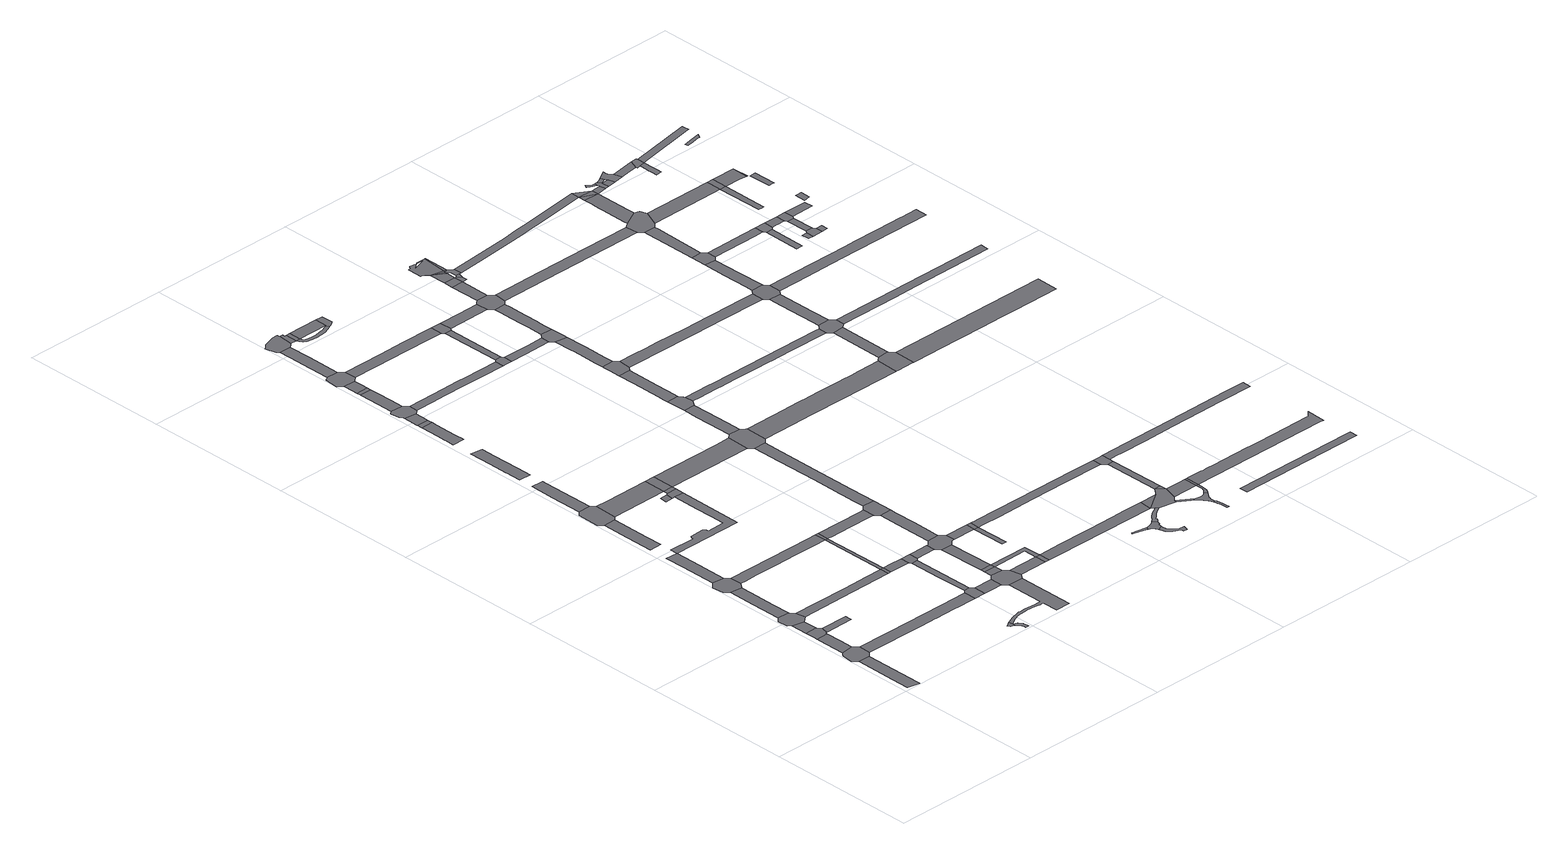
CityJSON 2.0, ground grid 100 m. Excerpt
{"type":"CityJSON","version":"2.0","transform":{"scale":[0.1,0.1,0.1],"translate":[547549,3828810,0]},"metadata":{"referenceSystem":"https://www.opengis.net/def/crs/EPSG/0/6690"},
"CityObjects":{
"road1":{"type":"Road","attributes":{"RoadStructureAttribute.sectionType":"1"},"geometry":[{"type":"MultiSurface","lod":"1","boundaries":[[[0,1,2,3,4,5,6,7]]]}]},
"road2":{"type":"Road","geometry":[{"type":"MultiSurface","lod":"1","boundaries":[[[8,9,10,11,12,13,14,15,16,3,2,17,18]]]}]},
"road3":{"type":"Road","attributes":{"RoadStructureAttribute.sectionType":"1"},"geometry":[{"type":"MultiSurface","lod":"1","boundaries":[[[19,20,21,10,9,22,23]]]}]},
"road4":{"type":"Road","geometry":[{"type":"MultiSurface","lod":"1","boundaries":[[[24,25,26,19,23,27,28,29,30,31]]]}]},
"road5":{"type":"Road","attributes":{"RoadStructureAttribute.sectionType":"1"},"geometry":[{"type":"MultiSurface","lod":"1","boundaries":[[[32,24,31,33]]]}]},
"road6":{"type":"Road","geometry":[{"type":"MultiSurface","lod":"1","boundaries":[[[34,35,36,37,38,39,40,32,33,41,42,43,44,45,46,47]]]}]},
"road7":{"type":"Road","attributes":{"RoadStructureAttribute.sectionType":"1"},"geometry":[{"type":"MultiSurface","lod":"1","boundaries":[[[48,49,34,47,50,51,52]]]}]},
"road8":{"type":"Road","geometry":[{"type":"MultiSurface","lod":"1","boundaries":[[[53,54,55,29,28]]]}]},
"road9":{"type":"Road","geometry":[{"type":"MultiSurface","lod":"1","boundaries":[[[56,57,58,59,60,61,48,52,62,63,64]]]}]},
"road10":{"type":"Road","attributes":{"RoadStructureAttribute.sectionType":"1"},"geometry":[{"type":"MultiSurface","lod":"1","boundaries":[[[65,66,56,64,67,68]]]}]},
"road11":{"type":"Road","attributes":{"RoadStructureAttribute.sectionType":"1"},"geometry":[{"type":"MultiSurface","lod":"1","boundaries":[[[69,70,71,72,73,18,17,74,75,76,77,78,79,80,81,82,83]]]}]},
"road12":{"type":"Road","attributes":{"RoadStructureAttribute.sectionType":"1"},"geometry":[{"type":"MultiSurface","lod":"1","boundaries":[[[84,85,86,87,88,89,90]]]}]},
"road13":{"type":"Road","attributes":{"RoadStructureAttribute.sectionType":"1"},"geometry":[{"type":"MultiSurface","lod":"1","boundaries":[[[91,92,93,44,43,94,95,96]]]}]},
"road14":{"type":"Road","geometry":[{"type":"MultiSurface","lod":"1","boundaries":[[[97,98,99,100,86,85,101,102,103]]]}]},
"road15":{"type":"Road","attributes":{"RoadStructureAttribute.sectionType":"1"},"geometry":[{"type":"MultiSurface","lod":"1","boundaries":[[[104,63,62,105,106,107,108,109,110,111]]]}]},
"road16":{"type":"Road","attributes":{"RoadStructureAttribute.sectionType":"1"},"geometry":[{"type":"MultiSurface","lod":"1","boundaries":[[[112,113,97,103,114,115]]]}]},
"road17":{"type":"Road","geometry":[{"type":"MultiSurface","lod":"1","boundaries":[[[116,117,118,119,120,121,122]]]}]},
"road18":{"type":"Road","attributes":{"RoadStructureAttribute.sectionType":"1"},"geometry":[{"type":"MultiSurface","lod":"1","boundaries":[[[123,124,125,126,127,128,129,130,131,132,122,121,133,134,135,136,137,138,139,140,141,142]]]}]},
"road19":{"type":"Road","attributes":{"RoadStructureAttribute.sectionType":"1"},"geometry":[{"type":"MultiSurface","lod":"1","boundaries":[[[143,144,145,146,147,148,149,150,151,152,153,68,154,155]]]}]},
"road20":{"type":"Road","attributes":{"RoadStructureAttribute.sectionType":"1"},"geometry":[{"type":"MultiSurface","lod":"1","boundaries":[[[156,157,158,159,160,161,162,163,164,165]]]}]},
"road21":{"type":"Road","attributes":{"RoadStructureAttribute.sectionType":"1"},"geometry":[{"type":"MultiSurface","lod":"1","boundaries":[[[166,102,101,167,168]]]}]},
"road22":{"type":"Road","geometry":[{"type":"MultiSurface","lod":"1","boundaries":[[[96,95,169,170]]]}]},
"road23":{"type":"Road","geometry":[{"type":"MultiSurface","lod":"1","boundaries":[[[171,172,83,82,173,174]]]}]},
"road24":{"type":"Road","attributes":{"RoadStructureAttribute.sectionType":"1"},"geometry":[{"type":"MultiSurface","lod":"1","boundaries":[[[175,176,177,178,179,180,181,182,183,184,185,186,187,188,189,190,191,116,122,192,193,194,195,196,197,198,199,200,201,202,203,204,205,206,207,208,209,210,211]]]}]},
"road25":{"type":"Road","attributes":{"RoadStructureAttribute.sectionType":"1"},"geometry":[{"type":"MultiSurface","lod":"1","boundaries":[[[110,96,170,212]]]}]},
"road26":{"type":"Road","attributes":{"RoadStructureAttribute.sectionType":"1"},"geometry":[{"type":"MultiSurface","lod":"1","boundaries":[[[213,214,170,169,215,216,217]]]}]},
"road27":{"type":"Road","geometry":[{"type":"MultiSurface","lod":"1","boundaries":[[[218,219,220,221]]]}]},
"road28":{"type":"Road","attributes":{"RoadStructureAttribute.sectionType":"1"},"geometry":[{"type":"MultiSurface","lod":"1","boundaries":[[[222,223,224,225,226,227,228,229,230,231,232]]]}]},
"road29":{"type":"Road","attributes":{"RoadStructureAttribute.sectionType":"1"},"geometry":[{"type":"MultiSurface","lod":"1","boundaries":[[[233,234,172,171,235,236]]]}]},
"road30":{"type":"Road","attributes":{"RoadStructureAttribute.sectionType":"1"},"geometry":[{"type":"MultiSurface","lod":"1","boundaries":[[[174,173,237,238,239,240]]]}]},
"road31":{"type":"Road","geometry":[{"type":"MultiSurface","lod":"1","boundaries":[[[241,222,232,242]]]}]},
"road32":{"type":"Road","geometry":[{"type":"MultiSurface","lod":"1","boundaries":[[[111,110,212,243]]]}]},
"road33":{"type":"Road","attributes":{"RoadStructureAttribute.sectionType":"1"},"geometry":[{"type":"MultiSurface","lod":"1","boundaries":[[[244,245,241,242,246,247]]]}]},
"road34":{"type":"Road","geometry":[{"type":"MultiSurface","lod":"1","boundaries":[[[248,218,221,143,155,249]]]}]},
"road35":{"type":"Road","attributes":{"RoadStructureAttribute.sectionType":"1"},"geometry":[{"type":"MultiSurface","lod":"1","boundaries":[[[167,248,249,250]]]}]},
"road36":{"type":"Road","geometry":[{"type":"MultiSurface","lod":"1","boundaries":[[[217,216,233,236,251,252]]]}]},
"road37":{"type":"Road","geometry":[{"type":"MultiSurface","lod":"1","boundaries":[[[253,254,255,256,257,258,259,244,247,260,261,262,263,264,265,266,267]]]}]},
"road38":{"type":"Road","geometry":[{"type":"MultiSurface","lod":"1","boundaries":[[[168,167,250,268]]]}]},
"road39":{"type":"Road","attributes":{"RoadStructureAttribute.sectionType":"1"},"geometry":[{"type":"MultiSurface","lod":"1","boundaries":[[[269,270,271,253,267,272,273,274]]]}]},
"road40":{"type":"Road","geometry":[{"type":"MultiSurface","lod":"1","boundaries":[[[275,276,240,239,277,175,211,278,279,280,281]]]}]},
"road41":{"type":"Road","geometry":[{"type":"MultiSurface","lod":"1","boundaries":[[[282,269,274,283]]]}]},
"road42":{"type":"Road","attributes":{"RoadStructureAttribute.sectionType":"1"},"geometry":[{"type":"MultiSurface","lod":"1","boundaries":[[[284,252,251,285,286]]]}]},
"road43":{"type":"Road","attributes":{"RoadStructureAttribute.sectionType":"1"},"geometry":[{"type":"MultiSurface","lod":"1","boundaries":[[[287,288,289,275,281]]]}]},
"road44":{"type":"Road","geometry":[{"type":"MultiSurface","lod":"1","boundaries":[[[290,291,282,283,292,293]]]}]},
"road45":{"type":"Road","geometry":[{"type":"MultiSurface","lod":"1","boundaries":[[[294,295,289,288]]]}]},
"road46":{"type":"Road","geometry":[{"type":"MultiSurface","lod":"1","boundaries":[[[296,297,298,299,300,301,302,303,304,305,290,293,306,307,308,309]]]}]},
"road47":{"type":"Road","attributes":{"RoadStructureAttribute.sectionType":"1"},"geometry":[{"type":"MultiSurface","lod":"1","boundaries":[[[310,311,243,212,312,313,314,315,316,317]]]}]},
"road48":{"type":"Road","attributes":{"RoadStructureAttribute.sectionType":"1"},"geometry":[{"type":"MultiSurface","lod":"1","boundaries":[[[318,295,294,319]]]}]},
"road49":{"type":"Road","attributes":{"RoadStructureAttribute.sectionType":"1"},"geometry":[{"type":"MultiSurface","lod":"1","boundaries":[[[320,321,322,323,296,309,324,325,326]]]}]},
"road50":{"type":"Road","geometry":[{"type":"MultiSurface","lod":"1","boundaries":[[[327,328,329,330,286,285,331,332,318,319,333,334,335,336,337,338,339]]]}]},
"road51":{"type":"Road","attributes":{"RoadStructureAttribute.sectionType":"1"},"geometry":[{"type":"MultiSurface","lod":"1","boundaries":[[[279,278,340,341]]]}]},
"road52":{"type":"Road","attributes":{"RoadStructureAttribute.sectionType":"1"},"geometry":[{"type":"MultiSurface","lod":"1","boundaries":[[[342,294,288,343,341,344]]]}]},
"road53":{"type":"Road","geometry":[{"type":"MultiSurface","lod":"1","boundaries":[[[345,346,347,348,349,350,320,326,351,352,353]]]}]},
"road54":{"type":"Road","attributes":{"RoadStructureAttribute.sectionType":"1"},"geometry":[{"type":"MultiSurface","lod":"1","boundaries":[[[354,355,327,339,356,357,358,359,360]]]}]},
"road55":{"type":"Road","attributes":{"RoadStructureAttribute.sectionType":"1"},"geometry":[{"type":"MultiSurface","lod":"1","boundaries":[[[361,268,250,362,363]]]}]},
"road56":{"type":"Road","geometry":[{"type":"MultiSurface","lod":"1","boundaries":[[[344,341,340,364]]]}]},
"road57":{"type":"Road","geometry":[{"type":"MultiSurface","lod":"1","boundaries":[[[365,317,316,354,360,366,367]]]}]},
"road58":{"type":"Road","attributes":{"RoadStructureAttribute.sectionType":"1"},"geometry":[{"type":"MultiSurface","lod":"1","boundaries":[[[368,369,353,352,370,371]]]}]},
"road59":{"type":"Road","attributes":{"RoadStructureAttribute.sectionType":"1"},"geometry":[{"type":"MultiSurface","lod":"1","boundaries":[[[337,336,372,373,374]]]}]},
"road60":{"type":"Road","attributes":{"RoadStructureAttribute.sectionType":"1"},"geometry":[{"type":"MultiSurface","lod":"1","boundaries":[[[375,376,377,378,264,263,379,380,381,382,383,384,385]]]}]},
"road61":{"type":"Road","geometry":[{"type":"MultiSurface","lod":"1","boundaries":[[[371,370,386,387]]]}]},
"road62":{"type":"Road","geometry":[{"type":"MultiSurface","lod":"1","boundaries":[[[388,389,390,373]]]}]},
"road63":{"type":"Road","geometry":[{"type":"MultiSurface","lod":"1","boundaries":[[[374,373,390,391]]]}]},
"road64":{"type":"Road","attributes":{"RoadStructureAttribute.sectionType":"1"},"geometry":[{"type":"MultiSurface","lod":"1","boundaries":[[[370,392,393,394,395,396,397,398,399,400,401,402,403,404,405,406,407,408,409,410,386]]]}]},
"road65":{"type":"Road","attributes":{"RoadStructureAttribute.sectionType":"1"},"geometry":[{"type":"MultiSurface","lod":"1","boundaries":[[[387,386,411,412]]]}]},
"road66":{"type":"Road","attributes":{"RoadStructureAttribute.sectionType":"1"},"geometry":[{"type":"MultiSurface","lod":"1","boundaries":[[[413,414,415,416,417,418,419,365,367,420,421,422,423,424,425]]]}]},
"road67":{"type":"Road","attributes":{"RoadStructureAttribute.sectionType":"1"},"geometry":[{"type":"MultiSurface","lod":"1","boundaries":[[[426,427,428,307,306,429,430,431,432,433,434]]]}]},
"road68":{"type":"Road","geometry":[{"type":"MultiSurface","lod":"1","boundaries":[[[412,411,401,400,435,436,437,438]]]}]},
"road69":{"type":"Road","geometry":[{"type":"MultiSurface","lod":"1","boundaries":[[[439,440,363,362,441,413,425,442,443,444,445,446]]]}]},
"road70":{"type":"Road","geometry":[{"type":"MultiSurface","lod":"1","boundaries":[[[447,448,385,384,449,450,451]]]}]},
"road71":{"type":"Road","attributes":{"RoadStructureAttribute.sectionType":"1"},"geometry":[{"type":"MultiSurface","lod":"1","boundaries":[[[452,453,454,455,456,457,458,459,460,344,364,461,462,463]]]}]},
"road72":{"type":"Road","attributes":{"RoadStructureAttribute.sectionType":"1"},"geometry":[{"type":"MultiSurface","lod":"1","boundaries":[[[464,465,466,467,468,469,439,446]]]}]},
"road73":{"type":"Road","attributes":{"RoadStructureAttribute.sectionType":"1"},"geometry":[{"type":"MultiSurface","lod":"1","boundaries":[[[470,448,447,471]]]}]},
"road74":{"type":"Road","geometry":[{"type":"MultiSurface","lod":"1","boundaries":[[[472,473,474,475,476,467,466,477,478,479]]]}]},
"road75":{"type":"Road","geometry":[{"type":"MultiSurface","lod":"1","boundaries":[[[480,481,482,483,484,485,486,487,488]]]}]},
"road76":{"type":"Road","geometry":[{"type":"MultiSurface","lod":"1","boundaries":[[[434,433,489,470,471,490,491]]]}]},
"road77":{"type":"Road","attributes":{"RoadStructureAttribute.sectionType":"1"},"geometry":[{"type":"MultiSurface","lod":"1","boundaries":[[[492,493,494,495,475,474,496,497,498]]]}]},
"road78":{"type":"Road","attributes":{"RoadStructureAttribute.sectionType":"1"},"geometry":[{"type":"MultiSurface","lod":"1","boundaries":[[[499,451,450,500,501,502]]]}]},
"road79":{"type":"Road","attributes":{"RoadStructureAttribute.sectionType":"1"},"geometry":[{"type":"MultiSurface","lod":"1","boundaries":[[[503,504,505,506,391,390,507,508,509,510,511,512,513]]]}]},
"road80":{"type":"Road","geometry":[{"type":"MultiSurface","lod":"1","boundaries":[[[514,515,516,488,487,517,518,519,520,521,522,523]]]}]},
"road81":{"type":"Road","attributes":{"RoadStructureAttribute.sectionType":"1"},"geometry":[{"type":"MultiSurface","lod":"1","boundaries":[[[524,525,526,527,528,529,530,531,532,533,520,519]]]}]},
"road82":{"type":"Road","geometry":[{"type":"MultiSurface","lod":"1","boundaries":[[[534,535,536,492,498,537,538,539,540]]]}]},
"road83":{"type":"Road","attributes":{"RoadStructureAttribute.sectionType":"1"},"geometry":[{"type":"MultiSurface","lod":"1","boundaries":[[[541,542,543,544,545,546,534,540,547,548,549,550,551,552]]]}]},
"road84":{"type":"Road","attributes":{"RoadStructureAttribute.sectionType":"1"},"geometry":[{"type":"MultiSurface","lod":"1","boundaries":[[[553,491,490,554,555,556]]]}]},
"road85":{"type":"Road","attributes":{"RoadStructureAttribute.sectionType":"1"},"geometry":[{"type":"MultiSurface","lod":"1","boundaries":[[[557,558,559,560,561,514,523,562,563,564,565,566,567,568,569]]]}]},
"road86":{"type":"Road","geometry":[{"type":"MultiSurface","lod":"1","boundaries":[[[570,571,502,501,572,541,552,573,574,575]]]}]},
"road87":{"type":"Road","attributes":{"RoadStructureAttribute.sectionType":"1"},"geometry":[{"type":"MultiSurface","lod":"1","boundaries":[[[576,577,463,462]]]}]},
"road88":{"type":"Road","attributes":{"RoadStructureAttribute.sectionType":"1"},"geometry":[{"type":"MultiSurface","lod":"1","boundaries":[[[578,579,580,581,582,583,584,585,586,587,588,589,590,591,570,575]]]}]},
"road89":{"type":"Road","geometry":[{"type":"MultiSurface","lod":"1","boundaries":[[[592,593,576,462,557,569,594,595,596,597]]]}]},
"road90":{"type":"Road","attributes":{"RoadStructureAttribute.sectionType":"1"},"geometry":[{"type":"MultiSurface","lod":"1","boundaries":[[[598,599,600,601,602,603,604,605,606,607,608,443,442,609,610,611,612,613]]]}]},
"road91":{"type":"Road","geometry":[{"type":"MultiSurface","lod":"1","boundaries":[[[614,615,616,556,555,617,584,583,618,619,620,621]]]}]},
"road92":{"type":"Road","attributes":{"RoadStructureAttribute.sectionType":"1"},"geometry":[{"type":"MultiSurface","lod":"1","boundaries":[[[622,623,595,594,624,625,626,627]]]}]},
"road93":{"type":"Road","attributes":{"RoadStructureAttribute.sectionType":"1"},"geometry":[{"type":"MultiSurface","lod":"1","boundaries":[[[628,614,621,629]]]}]},
"road94":{"type":"Road","attributes":{"RoadStructureAttribute.sectionType":"1"},"geometry":[{"type":"MultiSurface","lod":"1","boundaries":[[[592,597,630]]]}]},
"road95":{"type":"Road","geometry":[{"type":"MultiSurface","lod":"1","boundaries":[[[631,632,633,634,635,636,637,638,639,640,641,642]]]}]},
"road96":{"type":"Road","attributes":{"RoadStructureAttribute.sectionType":"1"},"geometry":[{"type":"MultiSurface","lod":"1","boundaries":[[[643,628,629,644]]]}]},
"road97":{"type":"Road","geometry":[{"type":"MultiSurface","lod":"1","boundaries":[[[645,646,647]]]}]},
"road98":{"type":"Road","geometry":[{"type":"MultiSurface","lod":"1","boundaries":[[[648,649,650,651,652,653,654,655,627,626,656,657,658,659,660,661,642,641,662,663,664,665,666,667,668,669]]]}]},
"road99":{"type":"Road","geometry":[{"type":"MultiSurface","lod":"1","boundaries":[[[646,670,647]]]}]},
"road100":{"type":"Road","attributes":{"RoadStructureAttribute.sectionType":"1"},"geometry":[{"type":"MultiSurface","lod":"1","boundaries":[[[646,643,644,671,670]]]}]},
"road101":{"type":"Road","attributes":{"RoadStructureAttribute.sectionType":"1"},"geometry":[{"type":"MultiSurface","lod":"1","boundaries":[[[672,592,630,673]]]}]},
"road102":{"type":"Road","attributes":{"RoadStructureAttribute.sectionType":"1"},"geometry":[{"type":"MultiSurface","lod":"1","boundaries":[[[674,675,597,596,676,677]]]}]},
"road103":{"type":"Road","attributes":{"RoadStructureAttribute.sectionType":"1"},"geometry":[{"type":"MultiSurface","lod":"1","boundaries":[[[670,671,678]]]}]},
"road104":{"type":"Road","attributes":{"RoadStructureAttribute.sectionType":"1"},"geometry":[{"type":"MultiSurface","lod":"1","boundaries":[[[679,680,681,479,478,682,683,684,685,686,687,688,689,690,691,692,693,694]]]}]},
"road105":{"type":"Road","attributes":{"RoadStructureAttribute.sectionType":"1"},"geometry":[{"type":"MultiSurface","lod":"1","boundaries":[[[647,670,678,695]]]}]},
"road106":{"type":"Road","geometry":[{"type":"MultiSurface","lod":"1","boundaries":[[[696,697,698,699,700,701,702,703,704,705,706,645,647,695],[707,708,709,699]]]}]},
"road107":{"type":"Road","attributes":{"RoadStructureAttribute.sectionType":"1"},"geometry":[{"type":"MultiSurface","lod":"1","boundaries":[[[710,644,711,712,713]]]}]},
"road108":{"type":"Road","attributes":{"RoadStructureAttribute.sectionType":"1"},"geometry":[{"type":"MultiSurface","lod":"1","boundaries":[[[714,710,713,715]]]}]},
"road109":{"type":"Road"},
"road110":{"type":"Road","geometry":[{"type":"MultiSurface","lod":"1","boundaries":[[[716,513,512,672,673,717,718]]]}]},
"road111":{"type":"Road","attributes":{"RoadStructureAttribute.sectionType":"1"},"geometry":[{"type":"MultiSurface","lod":"1","boundaries":[[[676,719,720,721,722,723,724,648,669,725,726,727,728,729,730,731,732]]]}]},
"road112":{"type":"Road","attributes":{"RoadStructureAttribute.sectionType":"1"},"geometry":[{"type":"MultiSurface","lod":"1","boundaries":[[[695,678,733,734,735]]]}]},
"road113":{"type":"Road","geometry":[{"type":"MultiSurface","lod":"1","boundaries":[[[733,678,736,714,715,737,738]]]}]},
"road114":{"type":"Road","geometry":[{"type":"MultiSurface","lod":"1","boundaries":[[[739,696,695,735,734,733]]]}]},
"road115":{"type":"Road","geometry":[{"type":"MultiSurface","lod":"1","boundaries":[[[677,676,732,740]]]}]},
"road116":{"type":"Road","attributes":{"RoadStructureAttribute.sectionType":"1"},"geometry":[{"type":"MultiSurface","lod":"1","boundaries":[[[741,742,743,744,745,746,747,538,537,748,749,750,751,752,753,754,755,756]]]}]},
"road117":{"type":"Road","geometry":[{"type":"MultiSurface","lod":"1","boundaries":[[[757,758,759,760,613,612,761,762,763,764,765,766]]]}]},
"road118":{"type":"Road","attributes":{"RoadStructureAttribute.sectionType":"1"},"geometry":[{"type":"MultiSurface","lod":"1","boundaries":[[[767,768,769,620,619,770,771,772]]]}]},
"road119":{"type":"Road","attributes":{"RoadStructureAttribute.sectionType":"1"},"geometry":[{"type":"MultiSurface","lod":"1","boundaries":[[[773,774,759,758]]]}]},
"road120":{"type":"Road","attributes":{"RoadStructureAttribute.sectionType":"1"},"geometry":[{"type":"MultiSurface","lod":"1","boundaries":[[[775,776,777,778,779,780]]]}]},
"road121":{"type":"Road","geometry":[{"type":"MultiSurface","lod":"1","boundaries":[[[781,782,694,693,783,774,773,784,785,786,787]]]}]},
"road122":{"type":"Road","attributes":{"RoadStructureAttribute.sectionType":"1"},"geometry":[{"type":"MultiSurface","lod":"1","boundaries":[[[788,789,790,791,792,793,794,795,796,797,798,799,800,801,802,803,804,805,806,807,740,732,808,809]]]}]},
"road123":{"type":"Road","attributes":{"RoadStructureAttribute.sectionType":"1"},"geometry":[{"type":"MultiSurface","lod":"1","boundaries":[[[810,811,812,813,814,815,816,817,818,819,738,737]]]}]},
"road124":{"type":"Road","attributes":{"RoadStructureAttribute.sectionType":"1"},"geometry":[{"type":"MultiSurface","lod":"1","boundaries":[[[820,821,822,718,717,823,824,825,826,827,828,829,830,831]]]}]},
"road125":{"type":"Road","attributes":{"RoadStructureAttribute.sectionType":"1"},"geometry":[{"type":"MultiSurface","lod":"1","boundaries":[[[832,833,834,835,781,787,836,837]]]}]},
"road126":{"type":"Road","geometry":[{"type":"MultiSurface","lod":"1","boundaries":[[[838,756,755,839,832,837,840,841,842]]]}]},
"road127":{"type":"Road","attributes":{"RoadStructureAttribute.sectionType":"1"},"geometry":[{"type":"MultiSurface","lod":"1","boundaries":[[[843,844,845,838,842,846,847]]]}]},
"road128":{"type":"Road","geometry":[{"type":"MultiSurface","lod":"1","boundaries":[[[848,849,850,851,843,847,852,853]]]}]},
"road129":{"type":"Road","attributes":{"RoadStructureAttribute.sectionType":"1"},"geometry":[{"type":"MultiSurface","lod":"1","boundaries":[[[854,855,856,851,850,857,858]]]}]},
"road130":{"type":"Road","attributes":{"RoadStructureAttribute.sectionType":"1"},"geometry":[{"type":"MultiSurface","lod":"1","boundaries":[[[766,765,859,860,861,862,863,864,865,866]]]}]},
"road131":{"type":"Road","geometry":[{"type":"MultiSurface","lod":"1","boundaries":[[[867,868,869,870,772,771,871,854,858,872,873,874]]]}]},
"road132":{"type":"Road","attributes":{"RoadStructureAttribute.sectionType":"1"},"geometry":[{"type":"MultiSurface","lod":"1","boundaries":[[[875,876,877,878,879,880,869,868,881,882]]]}]},
"road133":{"type":"Road","attributes":{"RoadStructureAttribute.sectionType":"1"},"geometry":[{"type":"MultiSurface","lod":"1","boundaries":[[[883,884,853,852,885,886,887]]]}]},
"road134":{"type":"Road","geometry":[{"type":"MultiSurface","lod":"1","boundaries":[[[888,875,882]]]}]},
"road135":{"type":"Road","attributes":{"RoadStructureAttribute.sectionType":"1"},"geometry":[{"type":"MultiSurface","lod":"1","boundaries":[[[889,888,882,890]]]}]},
"road136":{"type":"Road","geometry":[{"type":"MultiSurface","lod":"1","boundaries":[[[815,889,890]]]}]},
"road137":{"type":"Road","attributes":{"RoadStructureAttribute.sectionType":"1"},"geometry":[{"type":"MultiSurface","lod":"1","boundaries":[[[891,786,785,892,893,894,895,896]]]}]},
"road138":{"type":"Road","attributes":{"RoadStructureAttribute.sectionType":"1"},"geometry":[{"type":"MultiSurface","lod":"1","boundaries":[[[897,898,890,882,899,900]]]}]},
"road139":{"type":"Road","geometry":[{"type":"MultiSurface","lod":"1","boundaries":[[[901,902,903,904,905,906,907,908,909,910]]]}]},
"road140":{"type":"Road","attributes":{"RoadStructureAttribute.sectionType":"1"},"geometry":[{"type":"MultiSurface","lod":"1","boundaries":[[[911,912,913,914]]]}]},
"road141":{"type":"Road","geometry":[{"type":"MultiSurface","lod":"1","boundaries":[[[915,910,909,916,897,900,917,918,919]]]}]},
"road142":{"type":"Road","geometry":[{"type":"MultiSurface","lod":"1","boundaries":[[[920,921,922,915,919,923,924,925,926]]]}]},
"road143":{"type":"Road","geometry":[{"type":"MultiSurface","lod":"1","boundaries":[[[927,887,886,911,914,928,929]]]}]},
"road144":{"type":"Road","attributes":{"RoadStructureAttribute.sectionType":"1"},"geometry":[{"type":"MultiSurface","lod":"1","boundaries":[[[930,931,918,917,932]]]}]},
"road145":{"type":"Road","attributes":{"RoadStructureAttribute.sectionType":"1"},"geometry":[{"type":"MultiSurface","lod":"1","boundaries":[[[874,873,933,934,935,936,937,938]]]}]},
"road146":{"type":"Road","attributes":{"RoadStructureAttribute.sectionType":"1"},"geometry":[{"type":"MultiSurface","lod":"1","boundaries":[[[939,940,941,942,943,944,945,946,947,948,841,840,949,950,951,952,953]]]}]},
"road147":{"type":"Road","geometry":[{"type":"MultiSurface","lod":"1","boundaries":[[[954,955,956,957]]]}]},
"road148":{"type":"Road","geometry":[{"type":"MultiSurface","lod":"1","boundaries":[[[958,959,960,920,926,930,932,961,962]]]}]},
"road149":{"type":"Road","attributes":{"RoadStructureAttribute.sectionType":"1"},"geometry":[{"type":"MultiSurface","lod":"1","boundaries":[[[929,928,963,964,965,966]]]}]},
"road150":{"type":"Road","geometry":[{"type":"MultiSurface","lod":"1","boundaries":[[[967,968,954,957,969,970]]]}]},
"road151":{"type":"Road","attributes":{"RoadStructureAttribute.sectionType":"1"},"geometry":[{"type":"MultiSurface","lod":"1","boundaries":[[[971,972,968,967]]]}]},
"road152":{"type":"Road","attributes":{"RoadStructureAttribute.sectionType":"1"},"geometry":[{"type":"MultiSurface","lod":"1","boundaries":[[[973,974,970,969]]]}]},
"road153":{"type":"Road","geometry":[{"type":"MultiSurface","lod":"1","boundaries":[[[966,965,972,971,975,976]]]}]},
"road154":{"type":"Road","attributes":{"RoadStructureAttribute.sectionType":"1"},"geometry":[{"type":"MultiSurface","lod":"1","boundaries":[[[977,962,961,978,979]]]}]},
"road155":{"type":"Road","attributes":{"RoadStructureAttribute.sectionType":"1"},"geometry":[{"type":"MultiSurface","lod":"1","boundaries":[[[935,980,981,982,983]]]}]},
"road156":{"type":"Road","geometry":[{"type":"MultiSurface","lod":"1","boundaries":[[[984,985,986,987,988,989,990,991,992,993]]]}]},
"road157":{"type":"Road","geometry":[{"type":"MultiSurface","lod":"1","boundaries":[[[994,977,979,995,993,992,996]]]}]},
"road158":{"type":"Road","attributes":{"RoadStructureAttribute.sectionType":"1"},"geometry":[{"type":"MultiSurface","lod":"1","boundaries":[[[997,976,975,998,999]]]}]},
"road159":{"type":"Road","geometry":[{"type":"MultiSurface","lod":"1","boundaries":[[[938,937,936,935,983,1000]]]}]},
"road160":{"type":"Road","attributes":{"RoadStructureAttribute.sectionType":"1"},"geometry":[{"type":"MultiSurface","lod":"1","boundaries":[[[1001,1000,983,1002,1003,1004]]]}]},
"road161":{"type":"Road","geometry":[{"type":"MultiSurface","lod":"1","boundaries":[[[1005,1006,1007,1008,1009]]]}]},
"road162":{"type":"Road","geometry":[{"type":"MultiSurface","lod":"1","boundaries":[[[1010,1011,1012,1013,1014]]]}]},
"road163":{"type":"Road","attributes":{"RoadStructureAttribute.sectionType":"1"},"geometry":[{"type":"MultiSurface","lod":"1","boundaries":[[[1004,1003,1015]]]}]},
"road164":{"type":"Road","attributes":{"RoadStructureAttribute.sectionType":"1"},"geometry":[{"type":"MultiSurface","lod":"1","boundaries":[[[1016,996,992,1017,1018,1019]]]}]},
"road165":{"type":"Road","geometry":[{"type":"MultiSurface","lod":"1","boundaries":[[[1020,1021,1022,1023,1024,1025,1026,1027]]]}]}
},
"vertices":[
[120,11,0],[120,27,0],[118,412,0],[39,410,0],[39,146,0],[40,24,0],[40,20,0],[120,5,0],
[143,528,0],[120,551,0],[39,543,0],[22,524,0],[17,518,0],[16,516,0],[9,442,0],[30,420,0],[38,411,0],[148,440,0],[151,520,0],
[38,748,0],[38,736,0],[38,732,0],[120,640,0],[120,748,0],
[39,835,0],[39,772,0],[39,765,0],[120,763,0],[129,764,0],[138,809,0],[129,822,0],[119,835,0],
[38,948,0],[119,931,0],
[43,1066,0],[39,1062,0],[18,1037,0],[17,1035,0],[13,1030,0],[19,969,0],[21,969,0],[139,949,0],[158,966,0],[159,967,0],[146,1028,0],[142,1034,0],[138,1038,0],[122,1062,0],
[42,1445,0],[42,1259,0],[122,1184,0],[121,1369,0],[122,1439,0],
[323,764,0],[323,786,0],[323,809,0],
[43,1591,0],[42,1589,0],[8,1554,0],[7,1553,0],[14,1475,0],[16,1474,0],[151,1474,0],[150,1554,0],[122,1581,0],
[42,1962,0],[42,1822,0],[121,1835,0],[121,1955,0],
[971,519,0],[804,518,0],[635,518,0],[619,518,0],[559,518,0],[566,438,0],[613,438,0],[635,438,0],[653,438,0],[673,438,0],[824,437,0],[843,437,0],[965,436,0],[981,436,0],[980,519,0],
[121,2204,0],[122,2458,0],[43,2456,0],[41,2270,0],[42,2089,0],[42,2088,0],[121,2089,0],
[705,1030,0],[540,1029,0],[307,1028,0],[536,968,0],[817,969,0],[817,1030,0],
[42,2662,0],[15,2634,0],[13,2485,0],[15,2483,0],[147,2484,0],[149,2633,0],[123,2661,0],
[763,1552,0],[192,1474,0],[279,1475,0],[436,1475,0],[578,1475,0],[734,1474,0],[815,1474,0],[815,1552,0],
[43,3038,0],[42,2873,0],[123,3010,0],[123,3038,0],
[933,118,0],[908,102,0],[899,98,0],[911,82,0],[920,79,0],[936,72,0],[938,93,0],
[988,31,0],[986,40,0],[983,51,0],[982,54,0],[976,63,0],[970,72,0],[965,78,0],[960,82,0],[954,86,0],[943,91,0],[940,69,0],[947,64,0],[953,57,0],[955,55,0],[960,48,0],[963,42,0],[965,35,0],[966,28,0],[966,15,0],[989,14,0],
[535,2396,0],[535,2220,0],[536,2102,0],[536,2008,0],[418,2005,0],[417,2021,0],[403,2035,0],[307,2032,0],[295,2016,0],[295,2004,0],[121,2006,0],[597,1957,0],[601,2395,0],
[42,3534,0],[43,3373,0],[43,3338,0],[42,3247,0],[42,3243,0],[42,3139,0],[123,3138,0],[123,3243,0],[122,3426,0],[122,3523,0],
[238,2633,0],[535,2485,0],[535,2633,0],
[839,969,0],[839,1030,0],
[1034,538,0],[996,537,0],[1055,436,0],[1055,517,0],
[1218,405,0],[1219,156,0],[1219,153,0],[1188,153,0],[1176,154,0],[1152,156,0],[1127,159,0],[1108,159,0],[1090,159,0],[1066,159,0],[1052,158,0],[1038,156,0],[1024,152,0],[1003,146,0],[982,139,0],[958,130,0],[944,124,0],[951,102,0],[976,116,0],[984,120,0],[998,126,0],[1013,131,0],[1026,135,0],[1039,137,0],[1055,139,0],[1083,141,0],[1111,142,0],[1121,142,0],[1135,140,0],[1160,136,0],[1180,132,0],[1192,131,0],[1207,131,0],[1219,131,0],[1220,26,0],[1319,27,0],[1317,403,0],
[837,1474,0],
[900,1031,0],[848,1031,0],[886,970,0],[980,969,0],[981,1030,0],
[521,2444,0],[470,2440,0],[466,2395,0],[517,2396,0],
[43,3924,0],[43,3804,0],[42,3737,0],[42,3734,0],[41,3671,0],[122,3671,0],[122,3683,0],[122,3734,0],[122,3741,0],[122,3889,0],[122,3924,0],
[990,953,0],[993,742,0],[1033,743,0],[1032,953,0],
[1101,436,0],[1119,436,0],[1187,436,0],[1188,517,0],
[43,3957,0],[122,3957,0],
[837,1552,0],
[43,4063,0],[43,3961,0],[122,3970,0],[122,4051,0],
[535,2452,0],[602,2451,0],
[602,2485,0],
[1047,969,0],[1047,1030,0],
[41,4171,0],[22,4153,0],[21,4152,0],[30,4093,0],[37,4086,0],[43,4078,0],[43,4065,0],[138,4065,0],[142,4068,0],[143,4069,0],[152,4076,0],[156,4136,0],[143,4147,0],[142,4148,0],[122,4164,0],
[602,2633,0],
[42,4417,0],[42,4411,0],[41,4273,0],[123,4254,0],[122,4360,0],[122,4417,0],
[1218,549,0],[1204,534,0],[1196,427,0],[1345,438,0],[1328,513,0],[1325,516,0],[1297,543,0],
[42,4444,0],[122,4444,0],
[1079,1030,0],[1183,970,0],[1182,1031,0],
[1296,595,0],[1296,600,0],[1217,599,0],
[40,4545,0],[41,4487,0],[122,4488,0],[121,4542,0],
[1295,631,0],[1217,629,0],
[40,4684,0],[30,4672,0],[28,4670,0],[26,4672,0],[24,4673,0],[23,4672,0],[17,4665,0],[21,4662,0],[14,4654,0],[7,4572,0],[151,4571,0],[152,4652,0],[130,4671,0],[120,4680,0],
[1178,1553,0],[994,1552,0],[846,1474,0],[868,1474,0],[1012,1474,0],[1180,1473,0],[1198,1473,0],[1195,1553,0],
[1212,939,0],[1289,937,0],
[39,5058,0],[40,4914,0],[40,4888,0],[40,4810,0],[120,4682,0],[120,4914,0],[120,5059,0],
[1225,1063,0],[1210,1047,0],[1204,1041,0],[1195,1031,0],[1192,961,0],[1211,941,0],[1291,939,0],[1316,965,0],[1317,968,0],[1338,968,0],[1338,1031,0],[1310,1056,0],[1304,1061,0],
[1533,437,0],[1534,513,0],
[1563,633,0],[1536,603,0],[1567,514,0],
[154,5201,0],[119,5202,0],[38,5174,0],[19,5156,0],[8,5147,0],[22,5074,0],[139,5077,0],[149,5086,0],[157,5184,0],
[1225,1444,0],[1225,1310,0],[1304,1081,0],[1304,1139,0],[1305,1256,0],[1305,1404,0],[1305,1445,0],
[1097,2633,0],[1194,2484,0],[1196,2634,0],
[1566,437,0],
[1225,1584,0],[1304,1512,0],[1305,1583,0],
[180,5166,0],[182,5185,0],[191,5086,0],[191,5166,0],
[1492,968,0],[1497,968,0],[1497,1030,0],
[597,4137,0],[539,4137,0],[345,4136,0],[335,4136,0],[298,4078,0],[300,4078,0],[301,4078,0],[500,4079,0],[673,4078,0],[835,4078,0],[835,4137,0],
[220,5086,0],[220,5166,0],
[1499,747,0],[1529,747,0],[1527,968,0],
[1527,1030,0],
[197,5068,0],[212,5048,0],[232,5039,0],[267,5029,0],[300,5027,0],[335,5030,0],[372,5035,0],[404,5048,0],[434,5061,0],[424,5083,0],[402,5073,0],[379,5063,0],[347,5057,0],[317,5052,0],[279,5052,0],[249,5054,0],[232,5061,0],[224,5068,0],[222,5081,0],
[427,5086,0],[427,5167,0],
[1224,2454,0],[1224,2256,0],[1225,1975,0],[1225,1803,0],[1225,1777,0],[1224,1750,0],[1225,1664,0],[1305,1664,0],[1305,1764,0],[1305,2060,0],[1305,2320,0],[1306,2454,0],[1307,2454,0],
[606,4651,0],[605,4651,0],[436,4651,0],[453,4571,0],[535,4570,0],[758,4570,0],[765,4570,0],[831,4570,0],[831,4651,0],
[444,5066,0],[469,5081,0],[477,5086,0],[476,5167,0],
[1224,2660,0],[1223,2658,0],[1196,2483,0],[1334,2483,0],[1338,2632,0],[1335,2635,0],[1307,2657,0],[1307,2659,0],
[891,4155,0],[848,4152,0],[863,4079,0],[903,4079,0],[903,4137,0],
[2241,517,0],[2145,517,0],[2048,517,0],[1971,516,0],[1883,517,0],[1763,516,0],[1730,516,0],[1576,514,0],[1570,514,0],[1645,436,0],[2360,434,0],[2367,517,0],
[1305,2762,0],[1304,2921,0],[1304,3022,0],[1225,3019,0],[1224,2921,0],[1224,2819,0],
[847,4555,0],[892,4555,0],
[1321,3128,0],[1306,3149,0],[1304,3152,0],[1224,3151,0],[1224,3096,0],[1322,3048,0],[1330,3059,0],[1329,3117,0],
[2196,303,0],[2140,313,0],[2137,312,0],[2102,321,0],[2096,309,0],[2145,296,0],[2179,286,0],[2195,282,0],[2199,297,0],
[835,4566,0],[903,4570,0],[903,4651,0],
[1225,3543,0],[1225,3426,0],[1224,3223,0],[1224,3183,0],[1304,3183,0],[1305,3319,0],[1305,3542,0],
[1089,4137,0],[1008,4078,0],[1195,4079,0],[1197,4137,0],
[2336,1028,0],[2052,1029,0],[1574,1029,0],[1571,1029,0],[1571,968,0],[1690,967,0],[1961,967,0],[2215,968,0],[2485,966,0],[2492,967,0],[2493,1027,0],
[2267,326,0],[2257,316,0],[2237,308,0],[2206,279,0],[2217,269,0],[2236,238,0],[2266,251,0],[2272,282,0],[2281,277,0],[2289,300,0],
[2249,199,0],[2275,168,0],[2322,148,0],[2324,128,0],[2351,128,0],[2360,162,0],[2327,164,0],[2308,174,0],[2282,200,0],[2270,219,0],
[1225,3677,0],[1225,3654,0],[1225,3617,0],[1330,3568,0],[1336,3650,0],[1314,3669,0],[1305,3677,0],
[1224,4054,0],[1226,3925,0],[1226,3913,0],[1226,3863,0],[1226,3796,0],[1225,3731,0],[1305,3731,0],[1306,3787,0],[1306,3849,0],[1306,3904,0],[1306,3925,0],[1306,4042,0],
[1055,4651,0],[908,4570,0],[1192,4571,0],[1191,4651,0],
[2382,415,0],[2355,402,0],[2331,387,0],[2301,361,0],[2285,343,0],[2300,314,0],[2307,323,0],[2302,330,0],[2324,351,0],[2335,360,0],[2360,381,0],[2375,390,0],[2396,401,0],
[1223,4166,0],[1207,4148,0],[1208,4068,0],[1305,4069,0],[1303,4140,0],[1303,4166,0],
[2487,519,0],[2480,518,0],
[1303,4219,0],[1303,4256,0],[1303,4281,0],[1303,4380,0],[1303,4499,0],[1303,4540,0],[1223,4538,0],[1223,4514,0],[1224,4498,0],[1223,4409,0],[1223,4399,0],[1223,4340,0],[1223,4269,0],[1223,4239,0],
[2525,564,0],[2499,532,0],[2513,383,0],[2515,400,0],[2542,426,0],[2569,520,0],
[2224,2633,0],[2160,2633,0],[2094,2634,0],[2066,2634,0],[1911,2633,0],[1781,2633,0],[1779,2633,0],[1748,2633,0],[1555,2633,0],[1521,2633,0],[1447,2633,0],[1556,2484,0],[1710,2485,0],[1946,2483,0],[2372,2484,0],[2376,2633,0],
[1221,4681,0],[1202,4662,0],[1192,4652,0],[1194,4571,0],[1311,4549,0],[1329,4569,0],[1336,4649,0],[1302,4680,0],
[2594,346,0],[2570,363,0],[2561,351,0],[2585,334,0],[2597,325,0],[2606,336,0],
[1221,4879,0],[1302,4879,0],
[2568,564,0],
[2666,223,0],[2670,206,0],[2673,183,0],[2674,168,0],[2676,136,0],[2691,136,0],[2689,169,0],[2688,185,0],[2685,209,0],[2680,227,0],[2677,236,0],[2663,231,0],
[1221,4941,0],[1302,4941,0],
[1200,5077,0],[1221,5057,0],[1231,5054,0],
[2691,340,0],[2680,331,0],[2673,328,0],[2663,325,0],[2654,323,0],[2647,323,0],[2634,325,0],[2625,328,0],[2613,310,0],[2628,294,0],[2635,286,0],[2641,278,0],[2651,261,0],[2659,243,0],[2675,252,0],[2674,260,0],[2675,271,0],[2677,275,0],[2680,284,0],[2684,293,0],[2695,311,0],[2707,324,0],
[1238,5050,0],
[1302,5004,0],
[2522,937,0],[2565,938,0],
[2680,519,0],[2572,520,0],[2715,426,0],[2715,519,0],
[1302,5024,0],
[2355,3113,0],[1550,3116,0],[1517,3116,0],[1380,3058,0],[1404,3058,0],[1430,3058,0],[1537,3058,0],[1551,3058,0],[1667,3058,0],[1779,3057,0],[1801,3057,0],[1946,3057,0],[1949,3057,0],[2098,3056,0],[2378,3054,0],[2380,3113,0],
[1309,5039,0],
[1322,5205,0],[1261,5204,0],[1254,5200,0],[1254,5199,0],[1206,5204,0],[1200,5201,0],[1196,5188,0],[1177,5185,0],[1176,5169,0],[1176,5086,0],[1191,5085,0],[1300,5195,0],[1220,5172,0],[1253,5199,0],
[1313,4941,0],[1303,4879,0],[1338,4883,0],[1334,4912,0],
[1325,4953,0],[1348,4951,0],
[2546,1026,0],[2564,968,0],[2564,1026,0],
[2717,397,0],[2716,387,0],[2715,375,0],[2713,370,0],[2711,362,0],[2698,347,0],[2712,331,0],[2719,343,0],[2725,356,0],[2728,366,0],[2729,373,0],[2731,386,0],[2732,398,0],[2730,426,0],
[1331,5034,0],[1310,5038,0],[1309,5038,0],
[1323,5001,0],[1366,4953,0],[1361,5008,0],
[1328,5206,0],
[2730,519,0],
[2282,3642,0],[2078,3643,0],[2029,3644,0],[1842,3645,0],[1626,3648,0],[1545,3648,0],[1441,3649,0],[1374,3568,0],[1438,3567,0],[1546,3567,0],[1568,3567,0],[1808,3565,0],[1990,3564,0],[2028,3564,0],[2377,3562,0],[2376,3641,0],
[2507,2637,0],[2485,2667,0],[2406,2661,0],[2383,2640,0],[2381,2484,0],[2385,2484,0],[2387,2484,0],[2503,2484,0],[2509,2484,0],[2511,2631,0],
[2045,4650,0],[1587,4649,0],[1535,4649,0],[1536,4569,0],[2374,4569,0],[2370,4650,0],
[2485,3029,0],[2406,3024,0],
[3714,229,0],[2871,231,0],[2872,175,0],[3713,176,0],[3735,176,0],[3736,229,0],
[2405,3143,0],[2389,3123,0],[2388,3043,0],[2504,3044,0],[2517,3054,0],[2517,3113,0],[2484,3142,0],
[3723,553,0],[3712,542,0],[3693,520,0],[3687,515,0],[3674,515,0],[3417,514,0],[3402,514,0],[3295,516,0],[3264,516,0],[3233,516,0],[3216,516,0],[3109,517,0],[3017,517,0],[2949,517,0],[2892,517,0],[2871,517,0],[2858,517,0],[2845,517,0],[2805,518,0],[2750,519,0],[3696,424,0],[3718,424,0],
[1532,4968,0],[1811,4995,0],[1909,5006,0],[2015,5018,0],[2402,5066,0],[2404,5124,0],[2008,5073,0],[1902,5061,0],[1805,5050,0],[1531,5024,0],
[3539,1031,0],[3105,1029,0],[2837,1028,0],[2623,969,0],[2666,969,0],[2850,969,0],[3064,970,0],[3286,971,0],[3431,972,0],[3475,972,0],[3679,973,0],[3679,1031,0],
[2405,3535,0],[2405,3437,0],[2406,3285,0],[2406,3262,0],[2484,3275,0],[2483,3529,0],
[2402,3673,0],[2404,3536,0],[2510,3560,0],[2509,3640,0],[2482,3671,0],
[2403,4049,0],[2402,3898,0],[2402,3720,0],[2481,3855,0],[2479,4048,0],
[2495,4143,0],[2481,4158,0],[2477,4161,0],[2404,4156,0],[2505,4073,0],[2505,4134,0],
[2406,4538,0],[2406,4510,0],[2407,4375,0],[2484,4511,0],[2484,4538,0],
[2653,2484,0],[2704,2484,0],[3053,2484,0],[3201,2483,0],[3306,2483,0],[3428,2482,0],[3633,2482,0],[3635,2630,0],
[2543,4718,0],[2510,4731,0],[2404,4674,0],[2397,4669,0],[2395,4549,0],[2495,4549,0],[2514,4568,0],[2559,4675,0],
[2404,5018,0],[2405,4965,0],[2405,4931,0],[2404,4901,0],[2404,4880,0],[2404,4694,0],[2510,4785,0],[2509,5019,0],
[2791,4136,0],[2654,4135,0],[2826,4075,0],[2882,4075,0],[2882,4137,0],
[2404,5065,0],
[2404,5066,0],[2507,5064,0],
[2853,3114,0],[2922,3055,0],[3086,3056,0],[3474,3056,0],[3657,3057,0],[3664,3117,0],
[2573,5069,0],[2532,5066,0],[2528,5022,0],[2580,5029,0],
[2547,5110,0],[2541,5116,0],[2520,5134,0],[2508,5113,0],[2510,5112,0],[2527,5102,0],[2537,5098,0],[2543,5095,0],[2567,5085,0],[2570,5108,0],
[2896,4059,0],[2893,3813,0],[2937,3813,0],[2940,4058,0],
[2589,5108,0],[2573,5071,0],[2609,5034,0],[2602,5081,0],[2603,5087,0],
[2633,5126,0],[2609,5114,0],[2606,5113,0],[2609,5089,0],[2621,5091,0],[2626,5095,0],[2641,5104,0],
[2941,4137,0],[2956,4076,0],[2956,4137,0],
[2655,5087,0],[2643,5086,0],[2667,5043,0],
[2977,4571,0],[3030,4571,0],[3033,4571,0],[3033,4651,0],[3033,4661,0],[3033,4676,0],
[3549,3642,0],[3544,3642,0],[3370,3642,0],[3354,3642,0],[3177,3642,0],[3156,3642,0],[3007,3641,0],[2991,3641,0],[2829,3641,0],[2617,3641,0],[2647,3560,0],[3000,3561,0],[3538,3563,0],[3669,3563,0],[3667,3642,0],
[3051,3895,0],[3015,3893,0],[3017,3844,0],[3053,3845,0],
[2698,5122,0],[2695,5145,0],[2695,5166,0],[2732,5052,0],[2716,5105,0],
[2998,4076,0],[2999,4076,0],[3052,4076,0],[3052,4138,0],
[3113,3914,0],[3065,3912,0],[3127,3847,0],[3126,3893,0],
[3108,4059,0],[3060,4058,0],
[3168,3848,0],[3169,3893,0],
[3119,4077,0],[3118,4138,0],
[2882,5132,0],[2783,5060,0],[2856,5071,0],
[3036,4264,0],[3056,4264,0],[3076,4264,0],[3076,4571,0],
[2887,5014,0],[2886,4995,0],[2886,4976,0],[2884,4930,0],[2927,4938,0],[2927,4964,0],[2927,4980,0],[2927,4996,0],[2926,5074,0],[2888,5064,0],
[2923,5135,0],[2863,5061,0],[2925,5125,0],
[3267,4139,0],[3276,4078,0],[3275,4139,0],
[3076,4676,0],
[3109,4676,0],[3192,4571,0],[3236,4566,0],[3239,4676,0],
[3334,4227,0],[3313,4227,0],[3292,4227,0],[3290,4154,0],[3332,4159,0],
[3257,4406,0],[3279,4406,0],[3300,4407,0],[3298,4559,0],[3254,4553,0],
[3246,4565,0],
[3355,5202,0],[2949,5078,0],[3349,5152,0],[3357,5154,0],
[3356,5077,0],[3336,5073,0],[3281,5063,0],[3231,5054,0],[3234,5033,0],[3262,5038,0],[3333,5052,0],[3341,5050,0]
]}
